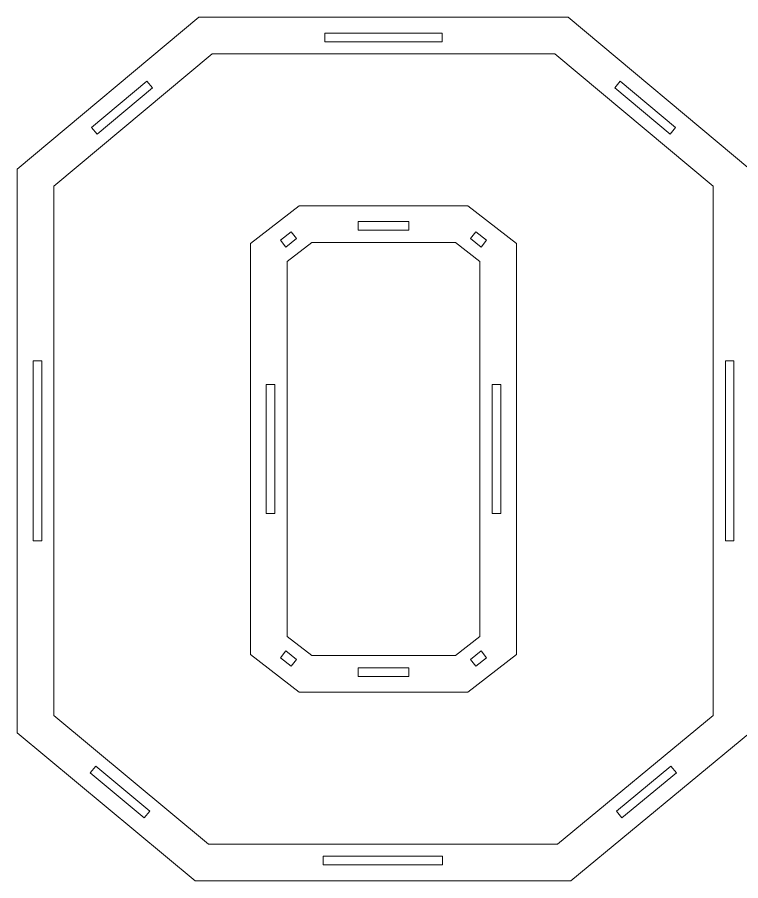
# Model space of a CAD drawing. Header units: centimetres. Extents: x -249 to 275, y -506 to 461.
# Drawn here: x 59.95 to 85.1, y 220.82 to 250.82 of the extents above; entities that cross this region are included whole.
import ezdxf

# ---------------------------------------------------------------- set-up
doc = ezdxf.new("R2010")
doc.units = ezdxf.units.CM
doc.header["$MEASUREMENT"] = 0
doc.layers.add('Capa 1', color=7, linetype='Continuous')

msp = doc.modelspace()

# ---------------------------------------------------------------- linework, layer by layer
at = {"layer": 'Capa 1', "color": 1, "lineweight": 9}
for points, knots in [([(85.41163, 245.55031), (85.41163, 245.55031), (85.41163, 225.96822), (85.41163, 225.96822), (85.41163, 225.96822), (79.18686, 220.82414), (79.18686, 220.82414), (79.18686, 220.82414), (66.13213, 220.82414), (66.13213, 220.82414), (66.13213, 220.82414), (59.95059, 225.96822), (59.95059, 225.96822), (59.95059, 225.96822), (59.95059, 245.55031), (59.95059, 245.55031), (59.95059, 245.55031), (66.26181, 250.82408), (66.26181, 250.82408), (66.26181, 250.82408), (79.1004, 250.82408), (79.1004, 250.82408), (79.1004, 250.82408), (85.41163, 245.55031), (85.41163, 245.55031)], [0, 0, 0, 0, 0.125, 0.125, 0.125, 0.25, 0.25, 0.25, 0.375, 0.375, 0.375, 0.5, 0.5, 0.5, 0.625, 0.625, 0.625, 0.75, 0.75, 0.75, 0.875, 0.875, 0.875, 1, 1, 1, 1]), ([(70.64396, 249.97555), (70.64396, 249.97555), (74.71825, 249.97555), (74.71825, 249.97555), (74.71825, 249.97555), (74.71825, 250.27555), (74.71825, 250.27555), (74.71825, 250.27555), (70.64396, 250.27555), (70.64396, 250.27555), (70.64396, 250.27555), (70.64396, 249.97555), (70.64396, 249.97555)], [0, 0, 0, 0, 0.25, 0.25, 0.25, 0.5, 0.5, 0.5, 0.75, 0.75, 0.75, 1, 1, 1, 1]), ([(84.13884, 244.95521), (84.13884, 244.95521), (78.63862, 249.55129), (78.63862, 249.55129), (78.63862, 249.55129), (66.72359, 249.55129), (66.72359, 249.55129), (66.72359, 249.55129), (61.22338, 244.95521), (61.22338, 244.95521), (61.22338, 244.95521), (61.22338, 226.5649), (61.22338, 226.5649), (61.22338, 226.5649), (66.59245, 222.09693), (66.59245, 222.09693), (66.59245, 222.09693), (78.729, 222.09693), (78.729, 222.09693), (78.729, 222.09693), (84.13884, 226.56756), (84.13884, 226.56756), (84.13884, 226.56756), (84.13884, 244.95521), (84.13884, 244.95521)], [0, 0, 0, 0, 0.125, 0.125, 0.125, 0.25, 0.25, 0.25, 0.375, 0.375, 0.375, 0.5, 0.5, 0.5, 0.625, 0.625, 0.625, 0.75, 0.75, 0.75, 0.875, 0.875, 0.875, 1, 1, 1, 1]), ([(62.72264, 246.7609), (62.72264, 246.7609), (64.64615, 248.36823), (64.64615, 248.36823), (64.64615, 248.36823), (64.45379, 248.59843), (64.45379, 248.59843), (64.45379, 248.59843), (62.53027, 246.99111), (62.53027, 246.99111), (62.53027, 246.99111), (62.72264, 246.7609), (62.72264, 246.7609)], [0, 0, 0, 0, 0.25, 0.25, 0.25, 0.5, 0.5, 0.5, 0.75, 0.75, 0.75, 1, 1, 1, 1]), ([(80.71606, 248.36823), (80.71606, 248.36823), (82.63958, 246.7609), (82.63958, 246.7609), (82.63958, 246.7609), (82.83195, 246.99111), (82.83195, 246.99111), (82.83195, 246.99111), (80.90843, 248.59843), (80.90843, 248.59843), (80.90843, 248.59843), (80.71606, 248.36823), (80.71606, 248.36823)], [0, 0, 0, 0, 0.25, 0.25, 0.25, 0.5, 0.5, 0.5, 0.75, 0.75, 0.75, 1, 1, 1, 1]), ([(68.05547, 228.68934), (68.05547, 228.68934), (68.05547, 242.95888), (68.05547, 242.95888), (68.05547, 242.95888), (69.74812, 244.27539), (69.74812, 244.27539), (69.74812, 244.27539), (75.61409, 244.27539), (75.61409, 244.27539), (75.61409, 244.27539), (77.30675, 242.95888), (77.30675, 242.95888), (77.30675, 242.95888), (77.30675, 228.68934), (77.30675, 228.68934), (77.30675, 228.68934), (75.61409, 227.37283), (75.61409, 227.37283), (75.61409, 227.37283), (69.74812, 227.37283), (69.74812, 227.37283), (69.74812, 227.37283), (68.05547, 228.68934), (68.05547, 228.68934)], [0, 0, 0, 0, 0.125, 0.125, 0.125, 0.25, 0.25, 0.25, 0.375, 0.375, 0.375, 0.5, 0.5, 0.5, 0.625, 0.625, 0.625, 0.75, 0.75, 0.75, 0.875, 0.875, 0.875, 1, 1, 1, 1]), ([(71.80049, 243.42686), (71.80049, 243.42686), (73.56172, 243.42686), (73.56172, 243.42686), (73.56172, 243.42686), (73.56172, 243.72686), (73.56172, 243.72686), (73.56172, 243.72686), (71.80049, 243.72686), (71.80049, 243.72686), (71.80049, 243.72686), (71.80049, 243.42686), (71.80049, 243.42686)], [0, 0, 0, 0, 0.25, 0.25, 0.25, 0.5, 0.5, 0.5, 0.75, 0.75, 0.75, 1, 1, 1, 1]), ([(69.28242, 242.83821), (69.28242, 242.83821), (69.66084, 243.13253), (69.66084, 243.13253), (69.66084, 243.13253), (69.47666, 243.36934), (69.47666, 243.36934), (69.47666, 243.36934), (69.09824, 243.07501), (69.09824, 243.07501), (69.09824, 243.07501), (69.28242, 242.83821), (69.28242, 242.83821)], [0, 0, 0, 0, 0.25, 0.25, 0.25, 0.5, 0.5, 0.5, 0.75, 0.75, 0.75, 1, 1, 1, 1]), ([(75.70137, 243.13253), (75.70137, 243.13253), (76.0798, 242.83821), (76.0798, 242.83821), (76.0798, 242.83821), (76.26398, 243.07501), (76.26398, 243.07501), (76.26398, 243.07501), (75.88555, 243.36934), (75.88555, 243.36934), (75.88555, 243.36934), (75.70137, 243.13253), (75.70137, 243.13253)], [0, 0, 0, 0, 0.25, 0.25, 0.25, 0.5, 0.5, 0.5, 0.75, 0.75, 0.75, 1, 1, 1, 1]), ([(69.32826, 229.31184), (69.32826, 229.31184), (70.18483, 228.64562), (70.18483, 228.64562), (70.18483, 228.64562), (75.17739, 228.64562), (75.17739, 228.64562), (75.17739, 228.64562), (76.03396, 229.31184), (76.03396, 229.31184), (76.03396, 229.31184), (76.03396, 242.33638), (76.03396, 242.33638), (76.03396, 242.33638), (75.17739, 243.0026), (75.17739, 243.0026), (75.17739, 243.0026), (70.18483, 243.0026), (70.18483, 243.0026), (70.18483, 243.0026), (69.32826, 242.33638), (69.32826, 242.33638), (69.32826, 242.33638), (69.32826, 229.31184), (69.32826, 229.31184)], [0, 0, 0, 0, 0.125, 0.125, 0.125, 0.25, 0.25, 0.25, 0.375, 0.375, 0.375, 0.5, 0.5, 0.5, 0.625, 0.625, 0.625, 0.75, 0.75, 0.75, 0.875, 0.875, 0.875, 1, 1, 1, 1]), ([(60.79912, 232.62853), (60.79912, 232.62853), (60.79912, 238.89106), (60.79912, 238.89106), (60.79912, 238.89106), (60.49912, 238.89106), (60.49912, 238.89106), (60.49912, 238.89106), (60.49912, 232.62853), (60.49912, 232.62853), (60.49912, 232.62853), (60.79912, 232.62853), (60.79912, 232.62853)], [0, 0, 0, 0, 0.25, 0.25, 0.25, 0.5, 0.5, 0.5, 0.75, 0.75, 0.75, 1, 1, 1, 1]), ([(84.5631, 238.89165), (84.5631, 238.89165), (84.5631, 232.62971), (84.5631, 232.62971), (84.5631, 232.62971), (84.8631, 232.62971), (84.8631, 232.62971), (84.8631, 232.62971), (84.8631, 238.89165), (84.8631, 238.89165), (84.8631, 238.89165), (84.5631, 238.89165), (84.5631, 238.89165)], [0, 0, 0, 0, 0.25, 0.25, 0.25, 0.5, 0.5, 0.5, 0.75, 0.75, 0.75, 1, 1, 1, 1]), ([(68.904, 233.58419), (68.904, 233.58419), (68.904, 238.06403), (68.904, 238.06403), (68.904, 238.06403), (68.604, 238.06403), (68.604, 238.06403), (68.604, 238.06403), (68.604, 233.58419), (68.604, 233.58419), (68.604, 233.58419), (68.904, 233.58419), (68.904, 233.58419)], [0, 0, 0, 0, 0.25, 0.25, 0.25, 0.5, 0.5, 0.5, 0.75, 0.75, 0.75, 1, 1, 1, 1]), ([(76.45822, 238.06403), (76.45822, 238.06403), (76.45822, 233.58419), (76.45822, 233.58419), (76.45822, 233.58419), (76.75822, 233.58419), (76.75822, 233.58419), (76.75822, 233.58419), (76.75822, 238.06403), (76.75822, 238.06403), (76.75822, 238.06403), (76.45822, 238.06403), (76.45822, 238.06403)], [0, 0, 0, 0, 0.25, 0.25, 0.25, 0.5, 0.5, 0.5, 0.75, 0.75, 0.75, 1, 1, 1, 1]), ([(69.66084, 228.51569), (69.66084, 228.51569), (69.28242, 228.81001), (69.28242, 228.81001), (69.28242, 228.81001), (69.09824, 228.57321), (69.09824, 228.57321), (69.09824, 228.57321), (69.47666, 228.27888), (69.47666, 228.27888), (69.47666, 228.27888), (69.66084, 228.51569), (69.66084, 228.51569)], [0, 0, 0, 0, 0.25, 0.25, 0.25, 0.5, 0.5, 0.5, 0.75, 0.75, 0.75, 1, 1, 1, 1]), ([(76.0798, 228.81001), (76.0798, 228.81001), (75.70137, 228.51569), (75.70137, 228.51569), (75.70137, 228.51569), (75.88555, 228.27888), (75.88555, 228.27888), (75.88555, 228.27888), (76.26398, 228.57321), (76.26398, 228.57321), (76.26398, 228.57321), (76.0798, 228.81001), (76.0798, 228.81001)], [0, 0, 0, 0, 0.25, 0.25, 0.25, 0.5, 0.5, 0.5, 0.75, 0.75, 0.75, 1, 1, 1, 1]), ([(73.56172, 228.22136), (73.56172, 228.22136), (71.80049, 228.22136), (71.80049, 228.22136), (71.80049, 228.22136), (71.80049, 227.92136), (71.80049, 227.92136), (71.80049, 227.92136), (73.56172, 227.92136), (73.56172, 227.92136), (73.56172, 227.92136), (73.56172, 228.22136), (73.56172, 228.22136)], [0, 0, 0, 0, 0.25, 0.25, 0.25, 0.5, 0.5, 0.5, 0.75, 0.75, 0.75, 1, 1, 1, 1]), ([(64.55905, 223.23712), (64.55905, 223.23712), (62.67908, 224.80156), (62.67908, 224.80156), (62.67908, 224.80156), (62.48719, 224.57096), (62.48719, 224.57096), (62.48719, 224.57096), (64.36715, 223.00652), (64.36715, 223.00652), (64.36715, 223.00652), (64.55905, 223.23712), (64.55905, 223.23712)], [0, 0, 0, 0, 0.25, 0.25, 0.25, 0.5, 0.5, 0.5, 0.75, 0.75, 0.75, 1, 1, 1, 1]), ([(82.66927, 224.80274), (82.66927, 224.80274), (80.77545, 223.23771), (80.77545, 223.23771), (80.77545, 223.23771), (80.96655, 223.00645), (80.96655, 223.00645), (80.96655, 223.00645), (82.86038, 224.57149), (82.86038, 224.57149), (82.86038, 224.57149), (82.66927, 224.80274), (82.66927, 224.80274)], [0, 0, 0, 0, 0.25, 0.25, 0.25, 0.5, 0.5, 0.5, 0.75, 0.75, 0.75, 1, 1, 1, 1]), ([(74.73408, 221.67267), (74.73408, 221.67267), (70.58655, 221.67267), (70.58655, 221.67267), (70.58655, 221.67267), (70.58655, 221.37267), (70.58655, 221.37267), (70.58655, 221.37267), (74.73408, 221.37267), (74.73408, 221.37267), (74.73408, 221.37267), (74.73408, 221.67267), (74.73408, 221.67267)], [0, 0, 0, 0, 0.25, 0.25, 0.25, 0.5, 0.5, 0.5, 0.75, 0.75, 0.75, 1, 1, 1, 1])]:
    msp.add_open_spline(points, degree=3, knots=knots, dxfattribs=at)

doc.saveas('drawing.dxf')
